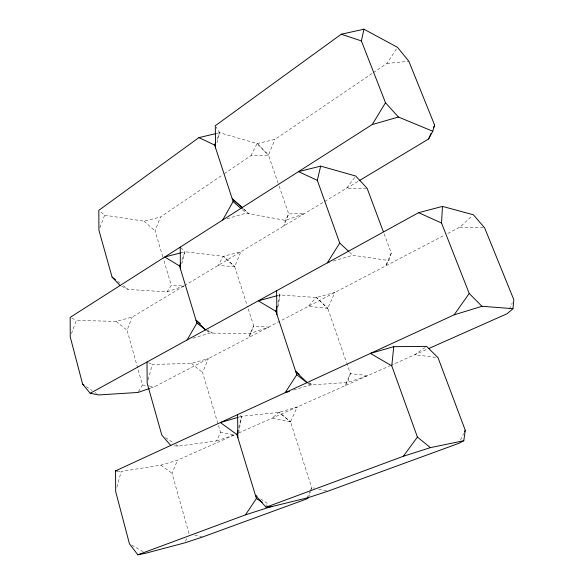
<?xml version="1.0" encoding="UTF-8"?>
<svg xmlns="http://www.w3.org/2000/svg" width="584" height="584" viewBox="0 0 584 584"><rect width="100%" height="100%" fill="white"/><g stroke="black" fill="none" stroke-linecap="round" stroke-linejoin="round"><path stroke-width="0.44" stroke-dasharray="2.92 2.19" d="M278.174 306.476L279.984 294.927L277.736 292.146M238.659 433.299L241.63 416.304L279.174 412.319L297.285 406.96L290.482 421.801L311.725 487.603L310.673 490.925M278.042 302.687L279.984 294.927L316.47 297.512L334.946 292.445L327.748 308.308L346.502 362.452M238.703 427.619L241.63 416.304L239.214 415.297M216.912 142.817L219.635 132.714L216.175 127.108M181.806 263.691L185.055 251.755L180.215 247.134M148.11 379.812L152.315 364.489L191.399 363.372L208.422 358.591L202.568 372.541L220.533 432.328L216.598 440.898L178.149 446.147L173.192 445.68M116.895 487.217L121.253 471.405L160.885 465.156L177.587 460.156L234.797 434.73M391.265 252.996L385.586 265.961L388.922 260.559L391.265 252.996L383.965 233.425M308.556 497.561L310.403 491.75M71.46 333.632L76.322 320.412L116.114 321.397L132.167 317.09L183.712 286.123M99.879 227.745L104.653 215.189L100.112 211.393M162.797 256.858L155.067 230.979L160.41 217.058L223.022 174.601M138.437 391.711L142.438 385.002L127.071 330.237L132.167 317.09M181.814 260.106L185.055 251.755L223.489 256.325L240.842 251.799L234.673 266.632L247.098 305.33M216.963 139.291L219.635 132.714L257.288 143.606L274.976 139.364L372.607 73.139M278.145 183.252L268.472 155.154L274.976 139.364M188.99 533.418L172.024 473.281L177.587 460.156M185.508 541.288L186.902 538.141M307.031 498.152L309.921 491.662M310.279 490.852L311.725 487.603L314.331 488.158M509.321 309.067L512.329 302.833M460.506 440.059L463.681 433.547M250.93 155.665L257.07 143.547L268.472 155.154L250.93 155.665L223.774 174.083M121.676 286.306L128.13 289.409L167.053 291.912L171.302 285.32L163.053 257.719M373.358 72.635L386.878 63.466L396.543 48.8M354.627 177.478L346.473 188.34L367.146 188.333M447.789 233.439L459.885 227.118L472.062 215.941M425.137 347.422L414.837 354.722L438.015 357.685M184.493 285.649L358.291 181.237M150.395 388.192L154.526 386.769L444.57 235.126M238.71 432.992L389.827 365.839M390.659 365.467L427.882 348.925M167.053 291.912L184.033 285.926L171.302 285.32M216.598 440.898L234.556 434.839L220.533 432.328M293.694 390.068L309.943 385.031L347.582 382.462L367.869 375.592L350.371 373.629L346.794 363.314M193.012 338.194L209.977 333.07L250.061 333.552L268.552 327.157L253.719 325.967L247.375 306.191M333.252 261.092L352.794 255.259L388.922 260.559M239.082 417.056L241.63 416.304M227.066 218.73L246.207 213.145L285.342 220.38L304.395 213.62L288.693 213.897L285.342 220.38L283.861 225.957L288.693 213.897L278.437 184.099M278.247 295.402L279.984 294.927M180.646 252.894L185.055 251.755M104.653 215.189L144.065 221.146L160.41 217.058M217.044 133.327L219.635 132.714M386.878 63.466L408.866 61.291M459.885 227.118L484.618 227.826M234.673 266.632L218.08 265.472L223.27 256.303L234.673 266.632L223.489 256.325M117.187 471.018L121.253 471.405M327.748 308.308L308.272 306.388L316.258 297.497L327.748 308.308L316.47 297.512M142.438 385.002L148.482 385.885M149.351 386.009L154.526 386.769M290.482 421.801L272.108 418.151L278.962 412.341L290.482 421.801L279.174 412.319M318.667 489.071L327.339 490.903M194.8 535.039L202.268 537.112M308.549 383.25L312.199 384.878L309.454 382.666M148.526 362.722L152.315 364.489M207.013 330.581L212.364 333.099L208.101 329.748M71.701 318.149L76.322 320.412M131.772 545.135L143.408 551.88M265.961 504.729L267.435 505.686M86.257 386.586L92.075 390.521M94.988 392.484L96.44 393.463M165.528 437.599L172.952 442.628M175.923 444.636L178.149 446.147M260.698 498.897L268.961 504.51M160.885 465.156L172.024 473.281M206.532 330.449L209.977 333.07M117.647 281.349L120.443 283.495M123.239 285.649L128.13 289.409M307.87 383.411L309.943 385.031M116.114 321.397L127.071 330.237M191.399 363.372L202.568 372.541M242.287 209.678L246.207 213.145M144.065 221.146L155.067 230.979M243.316 208.838L248.543 213.583L242.907 208.116M349.524 252.208L352.794 255.259M257.288 143.606L268.472 155.154M250.061 333.552L249.142 337.304L253.719 325.967L250.061 333.552M350.371 373.629L347.582 382.462L345.013 385.754L350.371 373.629"/><path stroke-width="0.88" d="M512.964 308.68L481.968 306.293L469.215 293.467L441.533 223.015L442.468 206.4L473.347 214.766L484.618 227.826L513.832 299.723L512.964 308.68L507.065 313.739L428.714 348.553M463.776 440.738L430.386 447.643L417.407 437.073L391.769 365.854L393.755 346.67L426.605 346.378L438.015 357.685L465.273 430.291L463.776 440.738L458.914 443.314L328.208 491.086L308.556 497.561L269.64 507.124L245.47 514.854L137.824 554.8L129.444 543.792L115.683 491.604L115.552 470.865L454.111 314.849L481.968 306.293M432.773 131.232L398.427 117.041L385.498 102.726L361.387 40.916L363.949 29.2L397.507 47.333L408.866 61.291L434.62 125.115L432.773 131.232L428.598 138.999L359.072 180.77M348.874 251.602L339.727 243.061L317.302 180.332L320.682 166.126L355.714 176.025L367.146 188.333L383.33 231.724M307.177 382.863L296.781 374.731L275.882 311.301L277.181 306.133M262.289 502.335L256.412 498.51L236.9 434.576L238.024 430.226M205.845 329.923L196.881 323.098L179.543 265.954L180.843 262.61M240.973 208.517L233.126 201.568L214.627 145.051L215.627 142.584M428.598 138.999L431.08 133.283M433.562 127.567L434.62 125.115M464.477 431.919L465.273 430.291M222.716 220L233.126 201.568M187.07 339.99L196.881 323.098M149.57 388.477L137.992 392.455L98.63 394.937L90.184 393.273L82.621 384.133L70.248 336.939L70.168 317.389L372.22 124.56L385.498 102.726M339.727 243.061L327.303 262.873L329.004 262.362M296.781 374.731L285.138 392.718L289.416 391.389M245.47 514.854L256.412 498.51M454.111 314.849L469.215 293.467M256.945 496.349L255.442 495.327L266.056 507.211L403.34 456.272L417.407 437.073M308.556 497.561L306.666 498.962L202.268 537.112L184.814 542.857L145.737 553.223L137.824 554.8M216.182 133.532L198.925 137.605L98.82 210.306L98.93 230.257L112.062 277.057L120.07 285.532M363.949 29.2L341.26 34.23L215.313 125.706L215.547 147.876M90.184 393.273L418.604 212.664L442.468 206.4M403.34 456.272L430.386 447.643M238.236 417.304L220.387 422.553L236.9 434.576M393.755 346.67L370.438 353.408L391.769 365.854M372.22 124.56L398.427 117.041M277.378 295.635L258.281 300.833L275.882 311.301M180.646 252.894L164.776 256.997L179.543 265.954M320.682 166.126L298.497 171.623L317.302 180.332M266.056 507.211L271.962 506.554M115.552 470.865L117.187 471.018M341.26 34.23L361.387 40.916M418.604 212.664L441.533 223.015M198.925 137.605L214.627 145.051M82.621 384.133L84.074 385.119M112.062 277.057L115.552 279.736M200.283 323.609L196.02 320.258L205.48 329.865M299.169 374.344L295.738 371.57L307.089 382.6M242.287 207.51L232.206 198.757L242.659 208.247M170.718 445.446L161.819 435.087L147.175 383.214L147.015 362.014M276.604 290.752L276.925 314.469M237.608 414.618L237.871 437.766M180.215 247.134L180.412 268.808"/></g></svg>
